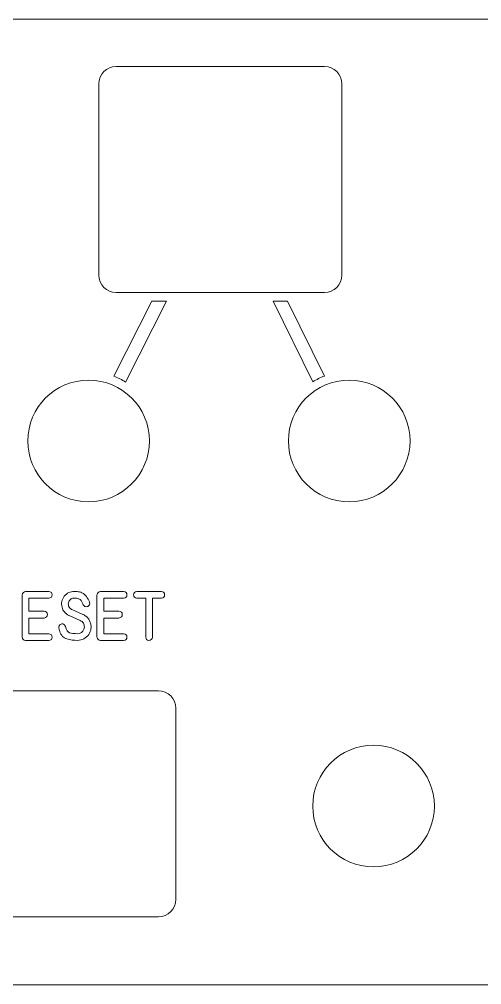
# Model space of a CAD drawing. Header units: millimetres. Extents: x -74 to 72, y -92 to 107.
# Drawn here: x -2 to 24.6, y 51.5 to 107.1 of the extents above; entities that cross this region are included whole.
import ezdxf

# ---------------------------------------------------------------- set-up
doc = ezdxf.new("R2010")
doc.units = ezdxf.units.MM
doc.header["$MEASUREMENT"] = 0
doc.layers.add('Cut', color=7, linetype='Continuous')
doc.layers.add('Engrave', color=7, linetype='Continuous')

msp = doc.modelspace()

# ---------------------------------------------------------------- linework, layer by layer
at = {"layer": 'Cut', "color": 250, "lineweight": 9}
for centre in [(2.0235, 82.8049), (17.0235, 82.8049), (18.4235, 61.7976)]:
    msp.add_ellipse(centre, major_axis=(3.5001, 0), ratio=0.9999714, dxfattribs=at)
for points, knots in [([(61.6948, 105.5689), (61.6946, 105.967), (61.5362, 106.3487), (61.2545, 106.63), (61.2545, 106.63), (60.9729, 106.9113), (60.5929, 107.0692), (60.1948, 107.0689), (60.1948, 107.0689), (60.1948, 107.0689), (-61.3302, 107.0689), (-61.3302, 107.0689), (-61.3302, 107.0689), (-61.7283, 107.0687), (-62.1099, 106.9103), (-62.3912, 106.6286), (-62.3912, 106.6286), (-62.6725, 106.347), (-62.8304, 105.967), (-62.8302, 105.5689), (-62.8302, 105.5689), (-62.8302, 105.5689), (-62.8302, 53.0189), (-62.8302, 53.0189), (-62.8302, 53.0189), (-62.8299, 52.6208), (-62.6716, 52.2392), (-62.3899, 51.9579), (-62.3899, 51.9579), (-62.1082, 51.6766), (-61.7283, 51.5187), (-61.3302, 51.5189), (-61.3302, 51.5189), (-61.3302, 51.5189), (60.1948, 51.5189), (60.1948, 51.5189), (60.1948, 51.5189), (60.5929, 51.5192), (60.9746, 51.6775), (61.2559, 51.9592), (61.2559, 51.9592), (61.5372, 52.2409), (61.6951, 52.6208), (61.6948, 53.0189), (61.6948, 53.0189), (61.6948, 53.0189), (61.6948, 105.5689), (61.6948, 105.5689)], [0, 0, 0, 0, 0.0769231, 0.0769231, 0.0769231, 0.0769231, 0.1538462, 0.1538462, 0.1538462, 0.1538462, 0.2307692, 0.2307692, 0.2307692, 0.2307692, 0.3076923, 0.3076923, 0.3076923, 0.3076923, 0.3846154, 0.3846154, 0.3846154, 0.3846154, 0.4615385, 0.4615385, 0.4615385, 0.4615385, 0.5384615, 0.5384615, 0.5384615, 0.5384615, 0.6153846, 0.6153846, 0.6153846, 0.6153846, 0.6923077, 0.6923077, 0.6923077, 0.6923077, 0.7692308, 0.7692308, 0.7692308, 0.7692308, 0.8461538, 0.8461538, 0.8461538, 0.8461538, 1, 1, 1, 1]), ([(3.6043, 104.3526), (3.6043, 104.3526), (15.6043, 104.3526), (15.6043, 104.3526), (15.6043, 104.3526), (16.1543, 104.3526), (16.6043, 103.9026), (16.6043, 103.3526), (16.6043, 103.3526), (16.6043, 103.3526), (16.6043, 92.3526), (16.6043, 92.3526), (16.6043, 92.3526), (16.6043, 91.8026), (16.1543, 91.3526), (15.6043, 91.3526), (15.6043, 91.3526), (15.6043, 91.3526), (3.6043, 91.3526), (3.6043, 91.3526), (3.6043, 91.3526), (3.0543, 91.3526), (2.6043, 91.8026), (2.6043, 92.3526), (2.6043, 92.3526), (2.6043, 92.3526), (2.6043, 103.3526), (2.6043, 103.3526), (2.6043, 103.3526), (2.6043, 103.9026), (3.0543, 104.3526), (3.6043, 104.3526)], [0, 0, 0, 0, 0.1111111, 0.1111111, 0.1111111, 0.1111111, 0.2222222, 0.2222222, 0.2222222, 0.2222222, 0.3333333, 0.3333333, 0.3333333, 0.3333333, 0.4444444, 0.4444444, 0.4444444, 0.4444444, 0.5555556, 0.5555556, 0.5555556, 0.5555556, 0.6666667, 0.6666667, 0.6666667, 0.6666667, 0.7777778, 0.7777778, 0.7777778, 0.7777778, 1, 1, 1, 1]), ([(-5.9557, 68.4299), (-5.9557, 68.4299), (6.0443, 68.4299), (6.0443, 68.4299), (6.0443, 68.4299), (6.5943, 68.4299), (7.0443, 67.9799), (7.0443, 67.4299), (7.0443, 67.4299), (7.0443, 67.4299), (7.0443, 56.4299), (7.0443, 56.4299), (7.0443, 56.4299), (7.0443, 55.8799), (6.5943, 55.4299), (6.0443, 55.4299), (6.0443, 55.4299), (6.0443, 55.4299), (-5.9557, 55.4299), (-5.9557, 55.4299), (-5.9557, 55.4299), (-6.5057, 55.4299), (-6.9557, 55.8799), (-6.9557, 56.4299), (-6.9557, 56.4299), (-6.9557, 56.4299), (-6.9557, 67.4299), (-6.9557, 67.4299), (-6.9557, 67.4299), (-6.9557, 67.9799), (-6.5057, 68.4299), (-5.9557, 68.4299)], [0, 0, 0, 0, 0.1111111, 0.1111111, 0.1111111, 0.1111111, 0.2222222, 0.2222222, 0.2222222, 0.2222222, 0.3333333, 0.3333333, 0.3333333, 0.3333333, 0.4444444, 0.4444444, 0.4444444, 0.4444444, 0.5555556, 0.5555556, 0.5555556, 0.5555556, 0.6666667, 0.6666667, 0.6666667, 0.6666667, 0.7777778, 0.7777778, 0.7777778, 0.7777778, 1, 1, 1, 1])]:
    msp.add_open_spline(points, degree=3, knots=knots, dxfattribs=at)
at = {"layer": 'Engrave', "color": 240, "lineweight": 9}
for points, knots in [([(3.4815, 86.5307), (3.4815, 86.5307), (5.6588, 90.8526), (5.6588, 90.8526), (5.6588, 90.8526), (5.6588, 90.8526), (6.4966, 90.8526), (6.4966, 90.8526), (6.4966, 90.8526), (6.4966, 90.8526), (4.1494, 86.1934), (4.1494, 86.1934), (4.1494, 86.1934), (3.9392, 86.3256), (3.7157, 86.439), (3.4815, 86.5307)], [0, 0, 0, 0, 0.2, 0.2, 0.2, 0.2, 0.4, 0.4, 0.4, 0.4, 0.6, 0.6, 0.6, 0.6, 1, 1, 1, 1]), ([(13.4726, 90.8526), (13.4726, 90.8526), (15.5974, 86.5429), (15.5974, 86.5429), (15.5974, 86.5429), (15.3624, 86.4532), (15.138, 86.3421), (14.9267, 86.2117), (14.9267, 86.2117), (14.9267, 86.2117), (12.6386, 90.8526), (12.6386, 90.8526), (12.6386, 90.8526), (12.6386, 90.8526), (13.4726, 90.8526), (13.4726, 90.8526)], [0, 0, 0, 0, 0.2, 0.2, 0.2, 0.2, 0.4, 0.4, 0.4, 0.4, 0.6, 0.6, 0.6, 0.6, 1, 1, 1, 1]), ([(-0.2664, 73.7638), (-0.2664, 73.7638), (-1.4089, 73.7638), (-1.4089, 73.7638), (-1.4089, 73.7638), (-1.4089, 73.7638), (-1.4089, 73.0098), (-1.4089, 73.0098), (-1.4089, 73.0098), (-1.4089, 73.0098), (-0.5378, 73.0098), (-0.5378, 73.0098), (-0.5378, 73.0098), (-0.4075, 72.9905), (-0.3426, 72.9251), (-0.343, 72.8137), (-0.343, 72.8137), (-0.3435, 72.7017), (-0.4084, 72.6368), (-0.5378, 72.6185), (-0.5378, 72.6185), (-0.5378, 72.6185), (-1.4089, 72.6185), (-1.4089, 72.6185), (-1.4089, 72.6185), (-1.4089, 72.6185), (-1.4089, 71.713), (-1.4089, 71.713), (-1.4089, 71.713), (-1.4089, 71.713), (-0.2664, 71.713), (-0.2664, 71.713), (-0.2664, 71.713), (-0.137, 71.6937), (-0.0721, 71.6293), (-0.0721, 71.5188), (-0.0721, 71.5188), (-0.0721, 71.4087), (-0.137, 71.3442), (-0.2664, 71.3259), (-0.2664, 71.3259), (-0.2664, 71.3259), (-1.6003, 71.3259), (-1.6003, 71.3259), (-1.6003, 71.3259), (-1.7151, 71.3405), (-1.7805, 71.4059), (-1.796, 71.5216), (-1.796, 71.5216), (-1.796, 71.5216), (-1.796, 73.9552), (-1.796, 73.9552), (-1.796, 73.9552), (-1.7786, 74.0766), (-1.7132, 74.1406), (-1.6003, 74.1481), (-1.6003, 74.1481), (-1.6003, 74.1481), (-0.2664, 74.1481), (-0.2664, 74.1481), (-0.2664, 74.1481), (-0.137, 74.1382), (-0.0721, 74.0733), (-0.0726, 73.9543), (-0.0726, 73.9543), (-0.073, 73.8353), (-0.138, 73.7718), (-0.2664, 73.7638)], [0, 0, 0, 0, 0.0555556, 0.0555556, 0.0555556, 0.0555556, 0.1111111, 0.1111111, 0.1111111, 0.1111111, 0.1666667, 0.1666667, 0.1666667, 0.1666667, 0.2222222, 0.2222222, 0.2222222, 0.2222222, 0.2777778, 0.2777778, 0.2777778, 0.2777778, 0.3333333, 0.3333333, 0.3333333, 0.3333333, 0.3888889, 0.3888889, 0.3888889, 0.3888889, 0.4444444, 0.4444444, 0.4444444, 0.4444444, 0.5, 0.5, 0.5, 0.5, 0.5555556, 0.5555556, 0.5555556, 0.5555556, 0.6111111, 0.6111111, 0.6111111, 0.6111111, 0.6666667, 0.6666667, 0.6666667, 0.6666667, 0.7222222, 0.7222222, 0.7222222, 0.7222222, 0.7777778, 0.7777778, 0.7777778, 0.7777778, 0.8333333, 0.8333333, 0.8333333, 0.8333333, 0.8888889, 0.8888889, 0.8888889, 0.8888889, 1, 1, 1, 1]), ([(1.697, 72.8278), (1.697, 72.8278), (1.7191, 72.8184), (1.7191, 72.8184), (1.7191, 72.8184), (1.7191, 72.8184), (1.744, 72.8061), (1.744, 72.8061), (1.744, 72.8061), (1.744, 72.8061), (1.7661, 72.7934), (1.7661, 72.7934), (1.7661, 72.7934), (1.7722, 72.7887), (1.7798, 72.7845), (1.7873, 72.7803), (1.7873, 72.7803), (1.7953, 72.7765), (1.8028, 72.7718), (1.8103, 72.7676), (1.8103, 72.7676), (1.9919, 72.6481), (2.1048, 72.4825), (2.1476, 72.2713), (2.1476, 72.2713), (2.164, 72.1886), (2.1678, 72.1034), (2.1589, 72.0164), (2.1589, 72.0164), (2.1438, 71.8913), (2.1001, 71.776), (2.0272, 71.6697), (2.0272, 71.6697), (1.9543, 71.5634), (1.8625, 71.4816), (1.7525, 71.4237), (1.7525, 71.4237), (1.6339, 71.3612), (1.5112, 71.3301), (1.3842, 71.3301), (1.3842, 71.3301), (1.1711, 71.3301), (0.9679, 71.3574), (0.7736, 71.412), (0.7736, 71.412), (0.5798, 71.4665), (0.4416, 71.6128), (0.3592, 71.8508), (0.3592, 71.8508), (0.348, 71.8814), (0.34, 71.9124), (0.3343, 71.9444), (0.3343, 71.9444), (0.3287, 71.9769), (0.3221, 72.0089), (0.315, 72.0413), (0.315, 72.0413), (0.3014, 72.1072), (0.3174, 72.1655), (0.364, 72.2163), (0.364, 72.2163), (0.41, 72.2666), (0.4679, 72.2859), (0.5366, 72.2742), (0.5366, 72.2742), (0.6095, 72.2591), (0.6598, 72.2144), (0.6885, 72.1392), (0.6885, 72.1392), (0.6885, 72.1392), (0.6927, 72.1265), (0.6927, 72.1265), (0.6927, 72.1265), (0.7365, 71.927), (0.8136, 71.808), (0.9232, 71.7695), (0.9232, 71.7695), (1.0333, 71.7309), (1.1857, 71.7135), (1.3814, 71.7172), (1.3814, 71.7172), (1.5615, 71.7172), (1.6852, 71.8019), (1.7525, 71.9708), (1.7525, 71.9708), (1.7816, 72.046), (1.7863, 72.1246), (1.7661, 72.206), (1.7661, 72.206), (1.7459, 72.2869), (1.7059, 72.3551), (1.6462, 72.4092), (1.6462, 72.4092), (1.6194, 72.4322), (1.5846, 72.4534), (1.5413, 72.4736), (1.5413, 72.4736), (1.5413, 72.4736), (0.9035, 72.7535), (0.9035, 72.7535), (0.9035, 72.7535), (0.9035, 72.7535), (0.8828, 72.7648), (0.8828, 72.7648), (0.8828, 72.7648), (0.6739, 72.8748), (0.5446, 73.0314), (0.4942, 73.2346), (0.4942, 73.2346), (0.4326, 73.4698), (0.4754, 73.6806), (0.6231, 73.8678), (0.6231, 73.8678), (0.7703, 74.0545), (0.9641, 74.1481), (1.2036, 74.1481), (1.2036, 74.1481), (1.2036, 74.1481), (1.3555, 74.1439), (1.3555, 74.1439), (1.3555, 74.1439), (1.4049, 74.1349), (1.4529, 74.126), (1.4985, 74.1171), (1.4985, 74.1171), (1.5446, 74.1086), (1.5911, 74.0935), (1.6377, 74.0724), (1.6377, 74.0724), (1.7534, 74.0183), (1.8423, 73.9435), (1.9039, 73.8489), (1.9039, 73.8489), (1.9655, 73.7544), (2.0211, 73.6519), (2.0704, 73.5418), (2.0704, 73.5418), (2.0751, 73.5314), (2.0794, 73.5197), (2.0831, 73.506), (2.0831, 73.506), (2.093, 73.4609), (2.0883, 73.42), (2.069, 73.3833), (2.069, 73.3833), (2.0582, 73.3602), (2.0465, 73.3428), (2.0347, 73.3311), (2.0347, 73.3311), (2.0229, 73.3188), (2.0131, 73.3108), (2.006, 73.3061), (2.006, 73.3061), (1.958, 73.2723), (1.9058, 73.2619), (1.8489, 73.276), (1.8489, 73.276), (1.7915, 73.2887), (1.7482, 73.3254), (1.7177, 73.3861), (1.7177, 73.3861), (1.6937, 73.4393), (1.6683, 73.4938), (1.6415, 73.5493), (1.6415, 73.5493), (1.6142, 73.6048), (1.5761, 73.6509), (1.5276, 73.6881), (1.5276, 73.6881), (1.5074, 73.7027), (1.4877, 73.7135), (1.4688, 73.7201), (1.4688, 73.7201), (1.45, 73.7271), (1.4293, 73.7346), (1.4063, 73.7431), (1.4063, 73.7431), (1.4063, 73.7431), (1.3169, 73.7582), (1.3169, 73.7582), (1.3169, 73.7582), (1.3169, 73.7582), (1.1899, 73.7624), (1.1899, 73.7624), (1.1899, 73.7624), (1.0667, 73.7605), (0.9726, 73.7074), (0.9077, 73.6025), (0.9077, 73.6025), (0.8635, 73.5352), (0.847, 73.4604), (0.8578, 73.3776), (0.8578, 73.3776), (0.8705, 73.276), (0.9185, 73.197), (1.0013, 73.1406), (1.0013, 73.1406), (1.0051, 73.1382), (1.0088, 73.1349), (1.0135, 73.1316), (1.0135, 73.1316), (1.0182, 73.1288), (1.0234, 73.1255), (1.0286, 73.1227), (1.0286, 73.1227), (1.0286, 73.1227), (1.0441, 73.1161), (1.0441, 73.1161), (1.0441, 73.1161), (1.0441, 73.1161), (1.0606, 73.1091), (1.0606, 73.1091), (1.0606, 73.1091), (1.0606, 73.1091), (1.697, 72.8278), (1.697, 72.8278)], [0, 0, 0, 0, 0.0181818, 0.0181818, 0.0181818, 0.0181818, 0.0363636, 0.0363636, 0.0363636, 0.0363636, 0.0545455, 0.0545455, 0.0545455, 0.0545455, 0.0727273, 0.0727273, 0.0727273, 0.0727273, 0.0909091, 0.0909091, 0.0909091, 0.0909091, 0.1090909, 0.1090909, 0.1090909, 0.1090909, 0.1272727, 0.1272727, 0.1272727, 0.1272727, 0.1454545, 0.1454545, 0.1454545, 0.1454545, 0.1636364, 0.1636364, 0.1636364, 0.1636364, 0.1818182, 0.1818182, 0.1818182, 0.1818182, 0.2, 0.2, 0.2, 0.2, 0.2181818, 0.2181818, 0.2181818, 0.2181818, 0.2363636, 0.2363636, 0.2363636, 0.2363636, 0.2545455, 0.2545455, 0.2545455, 0.2545455, 0.2727273, 0.2727273, 0.2727273, 0.2727273, 0.2909091, 0.2909091, 0.2909091, 0.2909091, 0.3090909, 0.3090909, 0.3090909, 0.3090909, 0.3272727, 0.3272727, 0.3272727, 0.3272727, 0.3454545, 0.3454545, 0.3454545, 0.3454545, 0.3636364, 0.3636364, 0.3636364, 0.3636364, 0.3818182, 0.3818182, 0.3818182, 0.3818182, 0.4, 0.4, 0.4, 0.4, 0.4181818, 0.4181818, 0.4181818, 0.4181818, 0.4363636, 0.4363636, 0.4363636, 0.4363636, 0.4545455, 0.4545455, 0.4545455, 0.4545455, 0.4727273, 0.4727273, 0.4727273, 0.4727273, 0.4909091, 0.4909091, 0.4909091, 0.4909091, 0.5090909, 0.5090909, 0.5090909, 0.5090909, 0.5272727, 0.5272727, 0.5272727, 0.5272727, 0.5454545, 0.5454545, 0.5454545, 0.5454545, 0.5636364, 0.5636364, 0.5636364, 0.5636364, 0.5818182, 0.5818182, 0.5818182, 0.5818182, 0.6, 0.6, 0.6, 0.6, 0.6181818, 0.6181818, 0.6181818, 0.6181818, 0.6363636, 0.6363636, 0.6363636, 0.6363636, 0.6545455, 0.6545455, 0.6545455, 0.6545455, 0.6727273, 0.6727273, 0.6727273, 0.6727273, 0.6909091, 0.6909091, 0.6909091, 0.6909091, 0.7090909, 0.7090909, 0.7090909, 0.7090909, 0.7272727, 0.7272727, 0.7272727, 0.7272727, 0.7454545, 0.7454545, 0.7454545, 0.7454545, 0.7636364, 0.7636364, 0.7636364, 0.7636364, 0.7818182, 0.7818182, 0.7818182, 0.7818182, 0.8, 0.8, 0.8, 0.8, 0.8181818, 0.8181818, 0.8181818, 0.8181818, 0.8363636, 0.8363636, 0.8363636, 0.8363636, 0.8545455, 0.8545455, 0.8545455, 0.8545455, 0.8727273, 0.8727273, 0.8727273, 0.8727273, 0.8909091, 0.8909091, 0.8909091, 0.8909091, 0.9090909, 0.9090909, 0.9090909, 0.9090909, 0.9272727, 0.9272727, 0.9272727, 0.9272727, 0.9454545, 0.9454545, 0.9454545, 0.9454545, 0.9636364, 0.9636364, 0.9636364, 0.9636364, 1, 1, 1, 1]), ([(4.0342, 73.7638), (4.0342, 73.7638), (2.8917, 73.7638), (2.8917, 73.7638), (2.8917, 73.7638), (2.8917, 73.7638), (2.8917, 73.0098), (2.8917, 73.0098), (2.8917, 73.0098), (2.8917, 73.0098), (3.7628, 73.0098), (3.7628, 73.0098), (3.7628, 73.0098), (3.8931, 72.9905), (3.958, 72.9251), (3.9576, 72.8137), (3.9576, 72.8137), (3.9571, 72.7017), (3.8922, 72.6368), (3.7628, 72.6185), (3.7628, 72.6185), (3.7628, 72.6185), (2.8917, 72.6185), (2.8917, 72.6185), (2.8917, 72.6185), (2.8917, 72.6185), (2.8917, 71.713), (2.8917, 71.713), (2.8917, 71.713), (2.8917, 71.713), (4.0342, 71.713), (4.0342, 71.713), (4.0342, 71.713), (4.1636, 71.6937), (4.2285, 71.6293), (4.2285, 71.5188), (4.2285, 71.5188), (4.2285, 71.4087), (4.1636, 71.3442), (4.0342, 71.3259), (4.0342, 71.3259), (4.0342, 71.3259), (2.7003, 71.3259), (2.7003, 71.3259), (2.7003, 71.3259), (2.5855, 71.3405), (2.5201, 71.4059), (2.5046, 71.5216), (2.5046, 71.5216), (2.5046, 71.5216), (2.5046, 73.9552), (2.5046, 73.9552), (2.5046, 73.9552), (2.522, 74.0766), (2.5874, 74.1406), (2.7003, 74.1481), (2.7003, 74.1481), (2.7003, 74.1481), (4.0342, 74.1481), (4.0342, 74.1481), (4.0342, 74.1481), (4.1636, 74.1382), (4.2285, 74.0733), (4.228, 73.9543), (4.228, 73.9543), (4.2276, 73.8353), (4.1626, 73.7718), (4.0342, 73.7638)], [0, 0, 0, 0, 0.0555556, 0.0555556, 0.0555556, 0.0555556, 0.1111111, 0.1111111, 0.1111111, 0.1111111, 0.1666667, 0.1666667, 0.1666667, 0.1666667, 0.2222222, 0.2222222, 0.2222222, 0.2222222, 0.2777778, 0.2777778, 0.2777778, 0.2777778, 0.3333333, 0.3333333, 0.3333333, 0.3333333, 0.3888889, 0.3888889, 0.3888889, 0.3888889, 0.4444444, 0.4444444, 0.4444444, 0.4444444, 0.5, 0.5, 0.5, 0.5, 0.5555556, 0.5555556, 0.5555556, 0.5555556, 0.6111111, 0.6111111, 0.6111111, 0.6111111, 0.6666667, 0.6666667, 0.6666667, 0.6666667, 0.7222222, 0.7222222, 0.7222222, 0.7222222, 0.7777778, 0.7777778, 0.7777778, 0.7777778, 0.8333333, 0.8333333, 0.8333333, 0.8333333, 0.8888889, 0.8888889, 0.8888889, 0.8888889, 1, 1, 1, 1]), ([(5.3099, 71.5188), (5.3099, 71.5188), (5.3099, 73.7596), (5.3099, 73.7596), (5.3099, 73.7596), (5.3099, 73.7596), (4.8043, 73.7596), (4.8043, 73.7596), (4.8043, 73.7596), (4.6758, 73.7695), (4.6114, 73.8344), (4.6119, 73.9529), (4.6119, 73.9529), (4.6123, 74.0719), (4.6768, 74.1373), (4.8043, 74.1481), (4.8043, 74.1481), (4.8043, 74.1481), (6.2031, 74.1481), (6.2031, 74.1481), (6.2031, 74.1481), (6.3296, 74.1382), (6.3936, 74.0728), (6.3941, 73.9529), (6.3941, 73.9529), (6.3946, 73.8334), (6.3306, 73.7685), (6.2031, 73.7596), (6.2031, 73.7596), (6.2031, 73.7596), (5.6989, 73.7596), (5.6989, 73.7596), (5.6989, 73.7596), (5.6989, 73.7596), (5.6989, 71.5188), (5.6989, 71.5188), (5.6989, 71.5188), (5.6777, 71.3885), (5.61, 71.324), (5.4952, 71.3259), (5.4952, 71.3259), (5.3809, 71.3278), (5.3193, 71.3922), (5.3099, 71.5188)], [0, 0, 0, 0, 0.0833333, 0.0833333, 0.0833333, 0.0833333, 0.1666667, 0.1666667, 0.1666667, 0.1666667, 0.25, 0.25, 0.25, 0.25, 0.3333333, 0.3333333, 0.3333333, 0.3333333, 0.4166667, 0.4166667, 0.4166667, 0.4166667, 0.5, 0.5, 0.5, 0.5, 0.5833333, 0.5833333, 0.5833333, 0.5833333, 0.6666667, 0.6666667, 0.6666667, 0.6666667, 0.75, 0.75, 0.75, 0.75, 0.8333333, 0.8333333, 0.8333333, 0.8333333, 1, 1, 1, 1])]:
    msp.add_open_spline(points, degree=3, knots=knots, dxfattribs=at)

doc.saveas('drawing.dxf')
